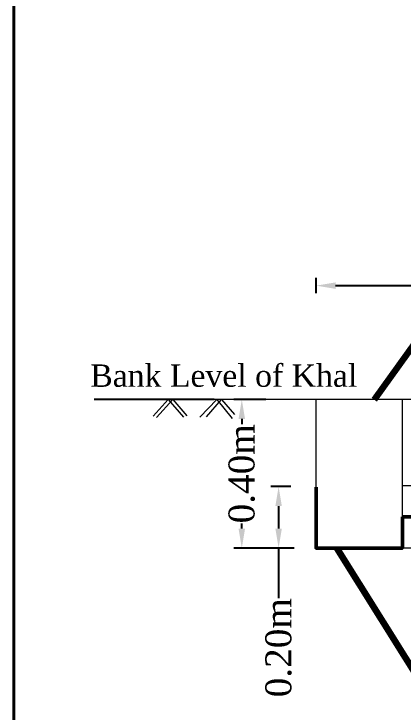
# Model space of a CAD drawing. Header units: metres. Extents: x -2434 to 11656, y -15288 to 8109.
# Drawn here: x -355.23 to -337.25, y -8336.46 to -8304.22 of the extents above; entities that cross this region are included whole.
import ezdxf

# ---------------------------------------------------------------- set-up
doc = ezdxf.new("R2010")
doc.units = ezdxf.units.M
doc.layers.add('LINE', color=7, linetype='Continuous')
doc.styles.get("Standard").update_dxf_attribs({"font": 'times.ttf'})
doc.dimstyles.get("Standard").update_dxf_attribs({"dimtxt": 0.5, "dimasz": 0.4075, "dimexe": 0.364, "dimexo": 0.219, "dimgap": 0.09, "dimtad": 0, "dimdec": 0, "dimlfac": 1000, "dimzin": 0, "dimdsep": 46, "dimtxsty": 'Standard', "dimcen": 0.09, "dimadec": 0, "dimazin": 0, "dimtfac": 1, "dimtdec": 0, "dimtofl": 0, "dimtmove": 0, "dimatfit": 3, "dimfxl": 1, "dimtolj": 1, "dimtzin": 0, "dimarcsym": 0})

# ---------------------------------------------------------------- blocks, each defined once
blk = doc.blocks.new('*D877')
at = {"layer": 'Defpoints', "color": 0, "lineweight": -3, "ltscale": 0.5}
for p in [(-342.999, -8326.055), (-342.212, -8326.055), (-342.066, -8328.894)]:
    blk.add_point(p, dxfattribs=at)
at = {"layer": 'LINE', "color": 7, "ltscale": 0.5}
for p, q in [((-342.431, -8326.055), (-343.363, -8326.055)), ((-342.999, -8326.955), (-342.999, -8327.994)), ((-342.285, -8328.894), (-343.363, -8328.894)), ((-342.999, -8328.894), (-342.999, -8331.199))]:
    blk.add_line(p, q, dxfattribs=at)
at = {"layer": 'LINE', "color": 7, "lineweight": -3, "ltscale": 0.5}
for points in [[(-343.149, -8326.955), (-342.849, -8326.955), (-342.999, -8326.055)], [(-343.149, -8327.994), (-342.849, -8327.994), (-342.999, -8328.894)]]:
    blk.add_solid(points, dxfattribs=at)
at = {"layer": 'LINE', "color": 7, "lineweight": 9, "ltscale": 0.5, "insert": (-342.999, -8333.492), "char_height": 1.2, "attachment_point": 5, "rotation": 90}
blk.add_mtext('\\A1;0.20m', dxfattribs=at)
blk = doc.blocks.new('*D878')
at = {"layer": 'Defpoints', "color": 0, "lineweight": -3, "ltscale": 0.5}
for p in [(-344.7, -8322.026), (-343.376, -8322.026), (-342.066, -8328.894)]:
    blk.add_point(p, dxfattribs=at)
at = {"layer": 'LINE', "color": 7, "ltscale": 0.5}
for p, q in [((-343.595, -8322.026), (-345.064, -8322.026)), ((-344.7, -8322.926), (-344.7, -8323.166)), ((-344.7, -8327.994), (-344.7, -8327.754)), ((-342.285, -8328.894), (-345.064, -8328.894))]:
    blk.add_line(p, q, dxfattribs=at)
at = {"layer": 'LINE', "color": 7, "lineweight": -3, "ltscale": 0.5}
for points in [[(-344.85, -8322.926), (-344.55, -8322.926), (-344.7, -8322.026)], [(-344.85, -8327.994), (-344.55, -8327.994), (-344.7, -8328.894)]]:
    blk.add_solid(points, dxfattribs=at)
at = {"layer": 'LINE', "color": 7, "lineweight": 9, "ltscale": 0.5, "insert": (-344.7, -8325.46), "char_height": 1.2, "attachment_point": 5, "rotation": 90}
blk.add_mtext('\\A1;0.40m', dxfattribs=at)
blk = doc.blocks.new('*D886')
at = {"layer": 'Defpoints', "color": 0, "lineweight": -3, "ltscale": 0.5}
for p in [(-323.677, -8316.772), (-323.677, -8317.161), (-341.268, -8317.335)]:
    blk.add_point(p, dxfattribs=at)
at = {"layer": 'LINE', "color": 7, "ltscale": 0.5}
for p, q in [((-341.268, -8317.116), (-341.268, -8316.408)), ((-323.677, -8316.942), (-323.677, -8316.408)), ((-340.368, -8316.772), (-334.694, -8316.772)), ((-324.577, -8316.772), (-330.251, -8316.772))]:
    blk.add_line(p, q, dxfattribs=at)
at = {"layer": 'LINE', "color": 7, "lineweight": -3, "ltscale": 0.5}
for points in [[(-340.368, -8316.622), (-340.368, -8316.922), (-341.268, -8316.772)], [(-324.577, -8316.622), (-324.577, -8316.922), (-323.677, -8316.772)]]:
    blk.add_solid(points, dxfattribs=at)
at = {"layer": 'LINE', "color": 7, "lineweight": 9, "ltscale": 0.5, "insert": (-332.473, -8316.772), "char_height": 1.2, "attachment_point": 5}
blk.add_mtext('\\A1;1.00m', dxfattribs=at)

msp = doc.modelspace()

# ---------------------------------------------------------------- linework, layer by layer
at = {"color": 0, "linetype": 'Continuous', "lineweight": -3, "ltscale": 0.5}
for p, q in [((-345.969197, -8322.026389), (-351.518078, -8322.026389)), ((-340.148511, -8328.893516), (-337.281172, -8328.893516)), ((-340.148511, -8328.893516), (-337.281172, -8328.893516)), ((-340.145709, -8328.893516), (-337.281172, -8328.893516))]:
    msp.add_line(p, q, dxfattribs=at)
at = {"color": 0, "linetype": 'Continuous', "lineweight": 50, "ltscale": 0.5}
msp.add_line((-337.281172, -8327.453516), (-337.281172, -8328.893516), dxfattribs=at)
msp.add_lwpolyline([(-337.281172, -8327.453516), (-337.281172, -8328.893516), (-341.268172, -8328.893516), (-341.268172, -8326.074902)], dxfattribs=at)
at = {"layer": 'LINE', "color": 7, "lineweight": 18, "ltscale": 0.5}
for p, q in [((-334.812874, -8322.026389), (-345.969197, -8322.026389)), ((-341.268172, -8328.893516), (-341.268172, -8322.026389)), ((-337.281172, -8328.893516), (-337.281172, -8322.026389)), ((-331.019269, -8326.013516), (-337.281172, -8326.013516)), ((-337.281172, -8328.893516), (-341.30407, -8328.893516)), ((-340.148511, -8328.893516), (-337.281172, -8328.893516)), ((-323.716849, -8328.893516), (-337.281172, -8328.893516))]:
    msp.add_line(p, q, dxfattribs=at)
at = {"layer": 'LINE', "color": 7, "lineweight": 50, "ltscale": 0.5}
msp.add_line((-323.43953, -8327.453516), (-337.281172, -8327.453516), dxfattribs=at)
at = {"layer": 'LINE', "color": 7, "lineweight": 40, "ltscale": 0.5}
msp.add_lwpolyline([(-355.225663, -8353.943583), (-355.225663, -8258.345734), (-219.053637, -8258.345734), (-219.053637, -8353.943583), (-355.225663, -8353.943583)], close=True, dxfattribs=at)
at = {"layer": 'LINE', "color": 7, "lineweight": 9, "ltscale": 0.5}
for points in [[(-348.79368, -8322.804271), (-348.100203, -8322.026389), (-347.399914, -8322.850842)], [(-348.633599, -8322.864308), (-347.8866, -8322.026389), (-347.239382, -8322.788362)], [(-346.636507, -8322.838283), (-345.857869, -8322.026389), (-345.146238, -8322.903)], [(-346.325495, -8322.825331), (-345.644266, -8322.026389), (-345.042577, -8322.721779)]]:
    msp.add_lwpolyline(points, dxfattribs=at)

# ---------------------------------------------------------------- texts
at = {"layer": 'LINE', "color": 7, "lineweight": 13, "ltscale": 0.5, "insert": (-351.70179, -8320.411316), "char_height": 1.03193343, "width": 39.65808448, "attachment_point": 1}
msp.add_mtext('Bank Level of Khal', dxfattribs=at)

# ---------------------------------------------------------------- dimensions: what is measured, and where the dimension line sits
at = {"layer": 'LINE', "color": 7, "lineweight": 9, "ltscale": 0.5}
dim = msp.add_linear_dim(base=(-323.677179, -8316.772359), p1=(-341.268172, -8317.335027), p2=(-323.677179, -8317.161176), text='1.00m', dimstyle='Standard', override={"dimtxt": 1.2, "dimasz": 0.9, "dimclrd": 7, "dimclre": 7, "dimclrt": 7, "dimlwd": 65535, "dimlwe": 65535}, dxfattribs=at)
dim.commit()
dim.dimension.update_dxf_attribs({"geometry": '*D886', "text_midpoint": (-332.472676, -8316.772359)})
dim = msp.add_linear_dim(base=(-344.700449, -8322.026389), p1=(-342.065701, -8328.893516), p2=(-343.375719, -8322.026389), angle=90, text='0.40m', dimstyle='Standard', override={"dimtxt": 1.2, "dimasz": 0.9, "dimclrd": 7, "dimclre": 7, "dimclrt": 7, "dimlwd": 65535, "dimlwe": 65535}, dxfattribs=at)
dim.commit()
dim.dimension.update_dxf_attribs({"geometry": '*D878', "text_midpoint": (-344.700449, -8325.459953)})
dim = msp.add_linear_dim(base=(-342.999013, -8326.054697), p1=(-342.065701, -8328.893516), p2=(-342.211746, -8326.054697), angle=90, text='0.20m', dimstyle='Standard', override={"dimtxt": 1.2, "dimasz": 0.9, "dimclrd": 7, "dimclre": 7, "dimclrt": 7, "dimlwd": 65535, "dimlwe": 65535}, dxfattribs=at)
dim.commit()
dim.dimension.update_dxf_attribs({"geometry": '*D877', "text_midpoint": (-342.999013, -8333.492307), "dimtype": 160})

# ---------------------------------------------------------------- leaders
for points in [[(-338.574936, -8322.026389), (-336.284202, -8318.860945), (-333.400409, -8318.860945)], [(-340.304651, -8328.893516), (-336.105577, -8335.600458)]]:
    msp.add_leader(points, dimstyle='Standard', override={"dimtxt": 1.2, "dimasz": 0.9, "dimclrd": 7, "dimclre": 7, "dimclrt": 7, "dimlwd": 65535, "dimlwe": 65535}, dxfattribs=at)

doc.saveas('drawing.dxf')
